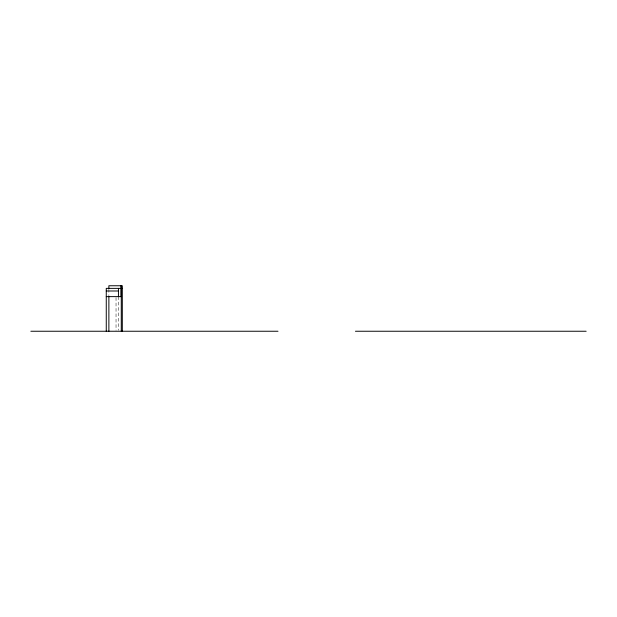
<?xml version="1.0" encoding="UTF-8"?>
<svg xmlns="http://www.w3.org/2000/svg" width="617" height="617" viewBox="0 0 617 617"><rect width="100%" height="100%" fill="white"/><g stroke="black" fill="none" stroke-linecap="round" stroke-linejoin="round"><path stroke-width="0.46" stroke-dasharray="3.08 2.31" d="M118.441 296.63L118.441 330.288M116.035 297.595L116.035 330.288M108.877 289.288L108.877 295.713"/><path stroke-width="0.93" d="M122.313 288.37L106.263 288.37L106.263 331.244M106.263 290.993L118.441 290.993M106.263 296.63L121.271 296.63M30.85 331.244L277.997 331.244M355.438 331.244L586.15 331.244M122.313 331.244L122.313 285.756L108.877 285.756L108.877 288.37M121.271 285.756L121.271 331.244M121.055 285.756L121.055 296.63M118.441 288.37L118.441 296.63M108.877 296.63L108.877 331.244"/></g></svg>
